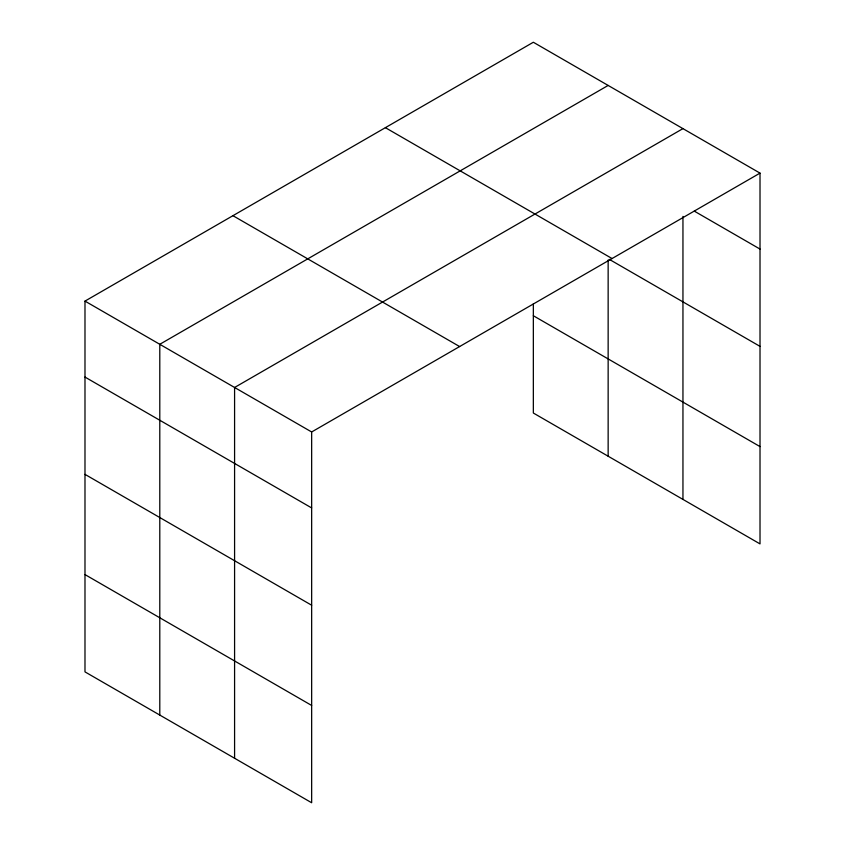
<?xml version="1.0" encoding="UTF-8"?>
<svg xmlns="http://www.w3.org/2000/svg" width="845" height="845" viewBox="0 0 845 845"><rect width="100%" height="100%" fill="white"/><g stroke="black" fill="none" stroke-linecap="round" stroke-linejoin="round"><path stroke-width="1.27" d="M760.014 173.119L533.343 42.25L84.986 301.105L84.986 671.881L311.657 802.75L311.657 431.975L760.014 173.119L760.014 543.895L533.343 413.025L533.343 303.862M682.95 216.415L682.95 499.395M608.146 85.44L159.789 344.295L159.789 715.071M682.95 128.62L234.583 387.485L234.583 758.261M694.284 211.123L760.014 249.074M385.383 127.669L612.055 258.538M609.277 259.341L760.014 346.365M533.343 315.734L760.014 446.604M232.945 215.686L459.617 346.556M84.986 301.105L311.657 431.975M84.986 377.071L311.657 507.929M84.986 474.351L311.657 605.221M84.986 574.589L311.657 705.459M608.146 260.006L608.146 456.215"/></g></svg>
